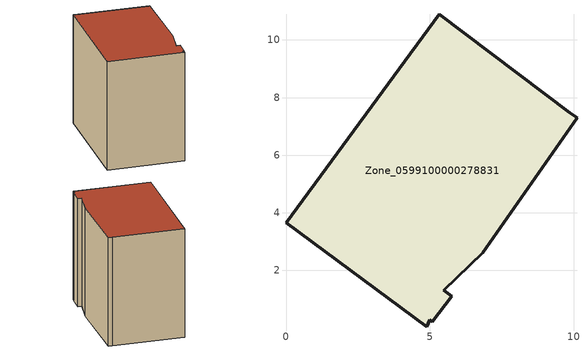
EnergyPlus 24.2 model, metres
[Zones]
Zone_0599100000278831
 floor ground (C_G): 10.11,7.29 6.83,2.61 5.49,1.3 5.75,1.1 5.08,0.2 5,0.28 4.88,0.03 0,3.66 5.33,10.9 9.86,7.48 z1.17
 wall outside (C_F): 5.33,10.9 0,3.66 4.88,0.03 5,0.28 5.08,0.2 5.75,1.1 5.49,1.3 6.83,2.61 10.11,7.29 9.86,7.48 5.33,10.9 z1.17:10.14
 roof outside (C_R): 6.83,2.61 10.11,7.29 9.86,7.48 5.33,10.9 0,3.66 4.88,0.03 5,0.28 5.08,0.2 5.75,1.1 5.49,1.3 z10.14
[BUILDING]
Pand.0599100000278831: North Axis=0; Terrain=City; Loads Convergence Tolerance Value=0.04; Temperature Convergence Tolerance Value=0.4; Solar Distribution=FullExterior; Maximum Number of Warmup Days=25; Minimum Number of Warmup Days=1
[Site:Location]
Rotterdam.The.Hague.AP_ZH_NLD Design_Conditions: Latitude=51.96; Longitude=4.45; Time Zone=1; Elevation=-4.5
[SITE:GROUNDTEMPERATURE:BUILDINGSURFACE]
18, 18, 18, 18, 18, 18, 18, 18, 18, 18, 18, 18
[MATERIAL] Thermal Absorptance=0.9; Solar Absorptance=0.7; Visible Absorptance=0.7
Name | Roughness | Thickness | Conductivity | Density | Specific Heat
G.TC.1946-1964 | MediumSmooth | 0.15 | 1 | 540 | 1210
F.TC.1946-1964 | Rough | 0.3 | 0.857143 | 1920 | 840
R.TC.1946-1964 | MediumRough | 0.2 | 0.235294 | 1500 | 1000
[CONSTRUCTION]
C_G: G.TC.1946-1964
C_F: F.TC.1946-1964
C_R: R.TC.1946-1964
[ZONE]
Zone_0599100000278831: Type=1; Multiplier=1; Ceiling Height=Autocalculate; Volume=Autocalculate; Floor Area=autocalculate; Part of Total Floor Area=Yes
[ZONEINFILTRATION:DESIGNFLOWRATE]
Infil_Zone_0599100000278831: Zone or ZoneList or Space or SpaceList=Zone_0599100000278831; Schedule=AlwaysOn; Design Flow Rate Calculation Method=Flow/Area; Flow Rate per Floor Area=0.003; Constant Term Coefficient=1; Temperature Term Coefficient=0; Velocity Term Coefficient=0; Velocity Squared Term Coefficient=0
[HVACTEMPLATE:ZONE:IDEALLOADSAIRSYSTEM]
Zone_0599100000278831: Maximum Heating Supply Air Temperature=50; Minimum Cooling Supply Air Temperature=13; Maximum Heating Supply Air Humidity Ratio=0.0156; Minimum Cooling Supply Air Humidity Ratio=0.0077; Heating Limit=NoLimit; Cooling Limit=NoLimit; Dehumidification Control Type=ConstantSensibleHeatRatio; Cooling Sensible Heat Ratio=0.7; Dehumidification Setpoint=60; Humidification Control Type=None; Humidification Setpoint=30; Outdoor Air Method=None; Outdoor Air Flow Rate per Person=0.00944; Outdoor Air Flow Rate per Zone Floor Area=0; Outdoor Air Flow Rate per Zone=0; Demand Controlled Ventilation Type=None; Outdoor Air Economizer Type=NoEconomizer; Heat Recovery Type=None; Sensible Heat Recovery Effectiveness=0.7; Latent Heat Recovery Effectiveness=0.65
[ZONECONTROL:THERMOSTAT]
ThermostatControl_Zone_0599100000278831: Zone or ZoneList=Zone_0599100000278831; Control Type Schedule=DualSetpointControlType; Control 1=Thermostat_Zone_0599100000278831; Temperature Difference Between Cutout And Setpoint=0
[THERMOSTATSETPOINT:DUALSETPOINT]
Thermostat_Zone_0599100000278831: Heating Setpoint Temperature Schedule=HeatingSetpoint_Zone_0599100000278831; Cooling Setpoint Temperature Schedule=CoolingSetpoint_Zone_0599100000278831
[SCHEDULE:COMPACT]
HeatingSetpoint_Zone_0599100000278831: Through: 12/31, For: AllDays, Until: 24:00, 21
CoolingSetpoint_Zone_0599100000278831: Through: 12/31, For: AllDays, Until: 24:00, 24
DualSetpointControlType: Through: 12/31, For: AllDays, Until: 24:00, 4
AlwaysOn: Through: 12/31, For: AllDays, Until: 24:00, 1
